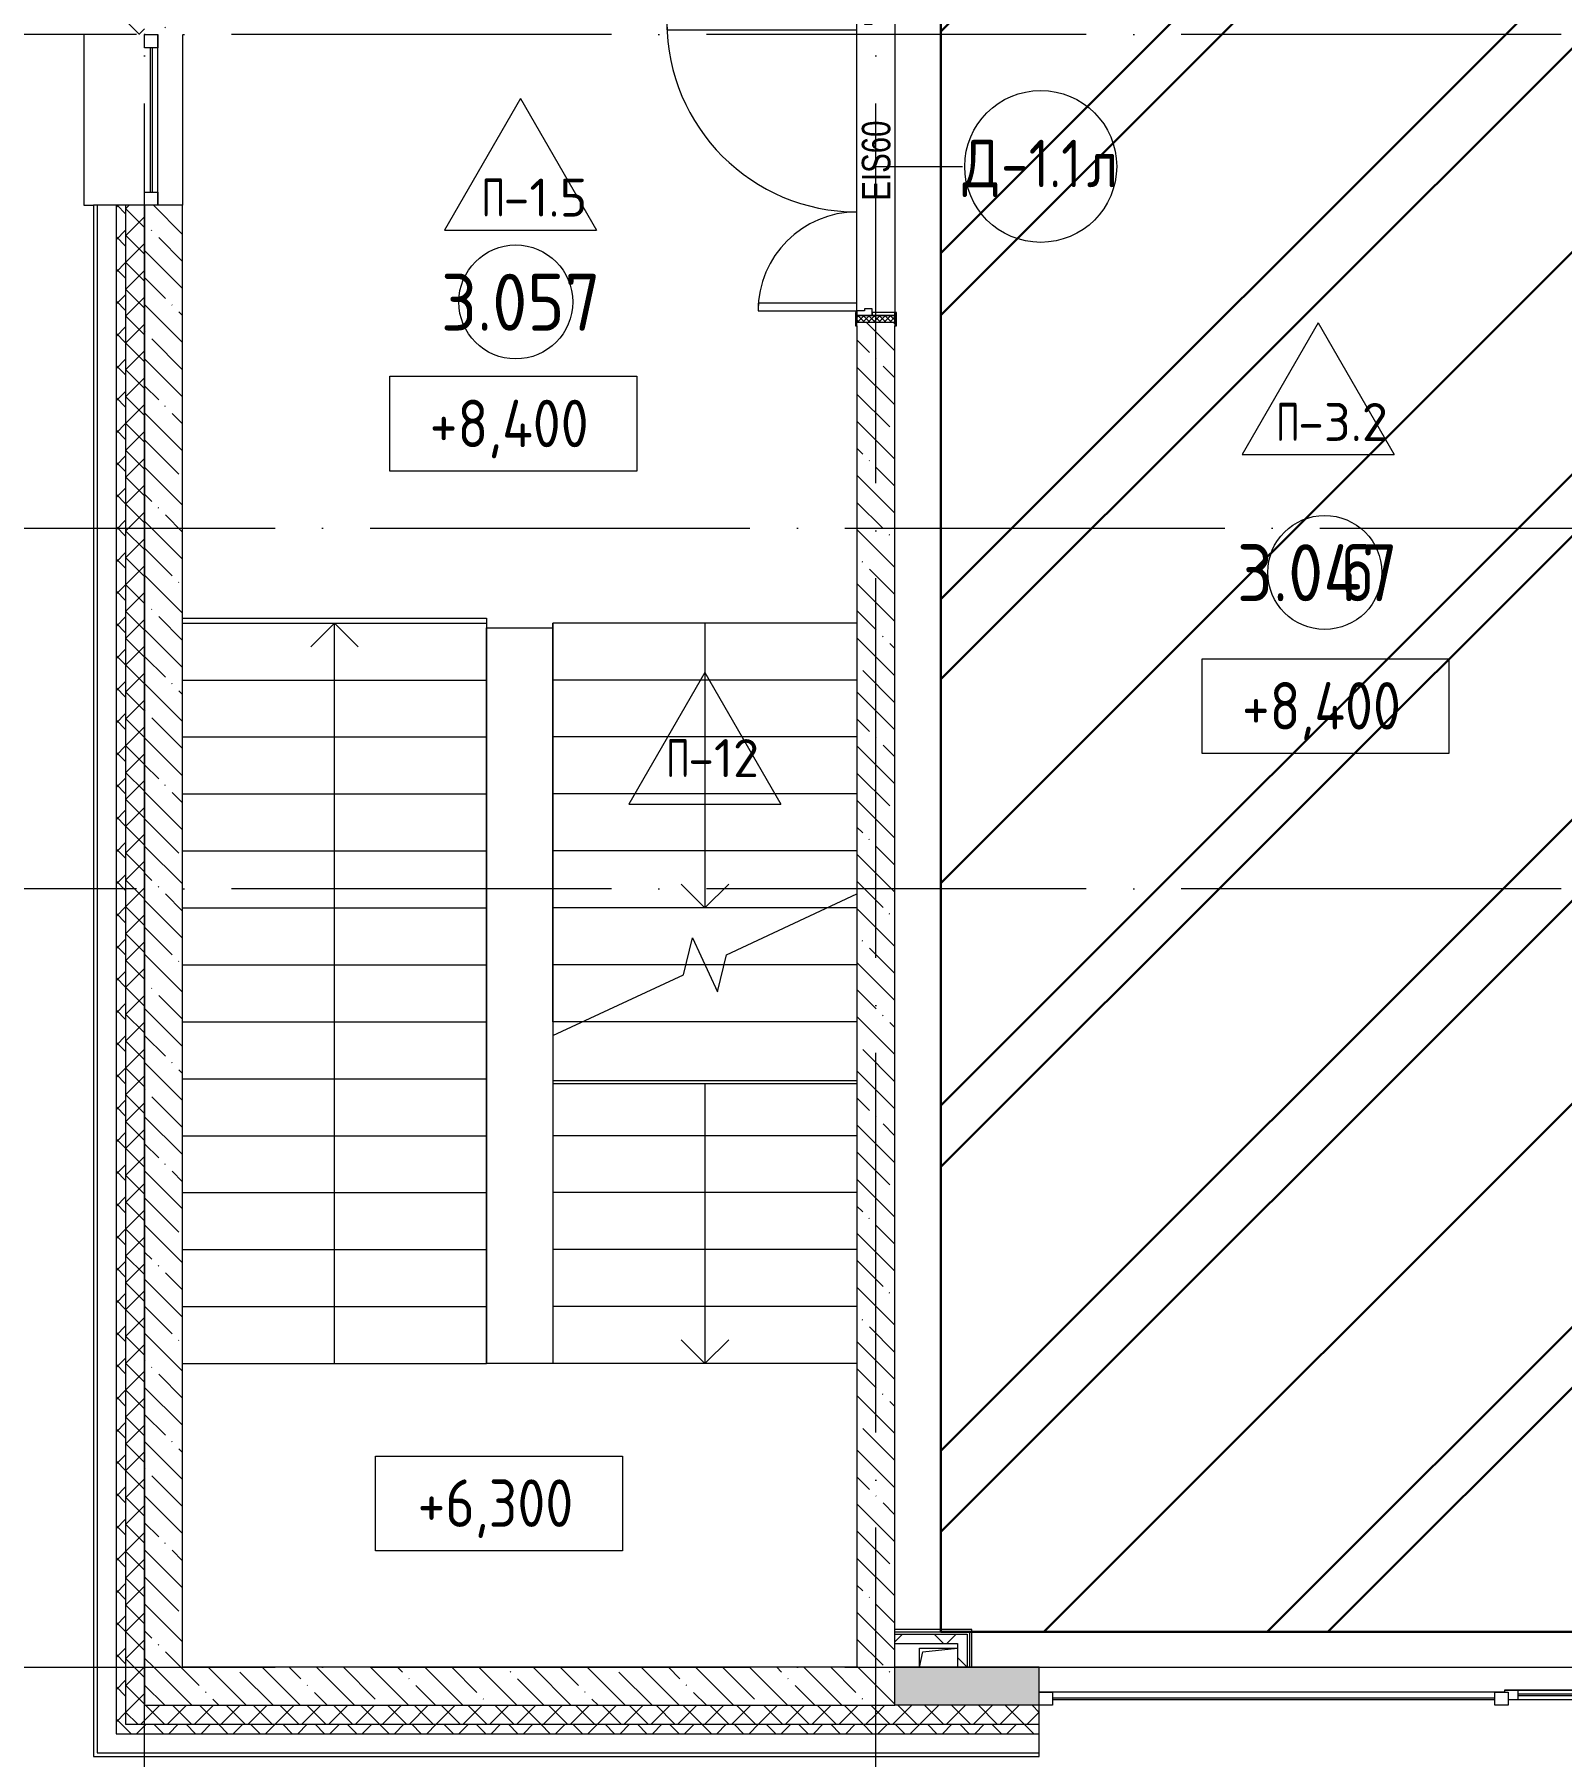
# Model space of a CAD drawing. Header units: millimetres. Extents: x -68946 to 690821, y -552984 to 293768.
# Drawn here: x 163973 to 172013, y -259001 to -249931 of the extents above; entities that cross this region are included whole.
import ezdxf

# ---------------------------------------------------------------- set-up
doc = ezdxf.new("R2010")
doc.units = ezdxf.units.MM
doc.linetypes.add('ADSK_Линия сетки', pattern=[2500, 2000, -250, 0, -250])
for name, color, linetype, lineweight in [('1.2) Стяжка 6 вып.', 30, 'Continuous', 30), ('1.3) Звуко-изол           6 вып.', 90, 'Continuous', 30), ('1.4) Стяжка 6 вып.', 30, 'Continuous', 30), ('A-____-NOTE-TEXT', 250, 'Continuous', 9), ('A-AREA-____-IDEN', 250, 'Continuous', 9), ('A-DETL-GENF-OTLN', 250, 'Continuous', 5), ('A-DOOR-____-IDEN', 250, 'Continuous', 9), ('A-DOOR-____-MCUT', 250, 'Continuous', 5), ('A-DOOR-____-OTLN', 250, 'Continuous', 5), ('A-DOOR-FRAM-MCUT', 250, 'Continuous', 5), ('A-DOOR-FRAM-OTLN', 250, 'Continuous', 5), ('A-FLOR-____-IDEN', 250, 'Continuous', 9), ('A-FLOR-____-OTLN', 250, 'Continuous', 9), ('A-GLAZ-____-MCUT', 250, 'Continuous', 9), ('A-GLAZ-____-OTLN', 250, 'Continuous', 5), ('A-ROOF-___-IDEN', 250, 'Continuous', 9), ('A-ROOF-____-MCUT', 250, 'Continuous', 9), ('A-ROOF-____-OTLN', 250, 'Continuous', 5), ('A-ROOF-FNSH-MCUT', 250, 'Continuous', 9), ('A-WALL-____-MCUT', 250, 'Continuous', 13), ('A-WALL-____-PATT', 250, 'Continuous', 13), ('A-WALL-FNSH-MCUT', 250, 'Continuous', 13), ('G-____-____-DIMS', 250, 'Continuous', 9), ('I-WALL-____-OTLN', 250, 'Continuous', 9), ('S-GRID-____-OTLN', 250, 'Continuous', 9), ('S-STRS-____-MBND', 250, 'Continuous', 5), ('S-STRS-____-OTLN', 250, 'Continuous', 5)]:
    doc.layers.add(name, color=color, linetype=linetype, lineweight=lineweight)
doc.styles.add('Arial Narrow', font='ARIALN.TTF', dxfattribs={"width": 0.9, "height": 150})
doc.styles.add('GOST Common_1', font='', dxfattribs={"width": 0.9, "height": 250})
doc.styles.add('ISOCPEUR_1', font='isocpeur.ttf', dxfattribs={"width": 0.9, "height": 250})
doc.styles.add('ISOCPEUR_2', font='isocpeur.ttf', dxfattribs={"height": 160})
doc.styles.get('GOST Common_1').set_extended_font_data('GOST Common')
pattern_1 = [(135, (28052.9, -258555.93), (-84.85281, -84.85281), []), (225, (28052.9, -258555.93), (84.85281, -84.85281), [])]
pattern_2 = [(45, (28052.91, -258555.93), (-70.71068, 70.71068), []), (135, (28052.91, -258555.93), (-70.71068, -70.71068), [])]
pattern_3 = [(135, (28052.9, -258555.93), (-142.5612, -142.5612), []), (135, (28195.47, -258555.93), (-142.5612, -142.5612), [252.016, -50.403, 3.353, -47.05])]
pattern_4 = [(45, (28052.9, -258555.93), (-141.42136, 141.42136), []), (135, (28052.9, -258555.93), (-141.42136, -141.42136), [])]

# ---------------------------------------------------------------- blocks, each defined once
blk = doc.blocks.new('Дверь_СКБ_2Ст_Внутренняя - Д-1_1л_1640x2100h_Лестничная клетка-41797515-АР1_Маркировочный план 3 этажа секция 2_3')
at = {"layer": 'A-DOOR-____-OTLN'}
h = blk.add_hatch(dxfattribs=at)
h.set_pattern_fill('FP_122', color=256, style=0, pattern_type=2)
h.set_pattern_definition([(135, (1491.41, 164.685), (-14.14214, -14.14214), []), (225, (1491.41, 164.685), (14.14214, -14.14214), [])])
h.paths.add_polyline_path([(797.5, -100), (832.5, -100), (832.5, 100), (797.5, 100)])
at = {"layer": 'A-DOOR-FRAM-OTLN'}
h = blk.add_hatch(dxfattribs=at)
h.set_pattern_fill('FP_123', color=256, style=0, pattern_type=2)
h.set_pattern_definition([(45, (-631.384, 164.685), (-14.1421, 14.1421), []), (135, (-631.384, 164.685), (-14.1421, -14.1421), [])])
h.paths.add_polyline_path([(-807.5, -100), (-772.5, -100), (-772.5, 100), (-807.5, 100)])
at = {"layer": 'A-DOOR-____-MCUT'}
for p, q in [((772.5, 1100), (732.5, 1100)), ((732.5, 1100), (732.5, 100)), ((772.5, 100), (772.5, 1100)), ((-747.5, 620), (-747.5, 100)), ((-707.5, 620), (-747.5, 620)), ((-707.5, 100), (-707.5, 620)), ((-747.5, 100), (-707.5, 100)), ((732.5, 100), (772.5, 100))]:
    blk.add_line(p, q, dxfattribs=at)
at = {"layer": 'A-DOOR-____-OTLN'}
for centre, radius, start, end in [((772.5, 100), 1000, 90, 180), ((-747.5, 100), 520, 0, 90)]:
    blk.add_arc(centre, radius, start, end, dxfattribs=at)
at = {"layer": 'A-DOOR-FRAM-MCUT'}
for p, q in [((-757.5, 108), (-827.5, 108)), ((-827.5, 108), (-827.5, 100)), ((-827.5, 100), (-757.5, 100)), ((-772.5, 100), (-807.5, 100)), ((-807.5, 100), (-807.5, -100)), ((-747.5, 100), (-772.5, 100)), ((-772.5, 100), (-772.5, 20)), ((-772.5, -100), (-772.5, 100)), ((-757.5, 100), (-772.5, 100)), ((-772.5, 100), (-772.5, 99)), ((-772.5, 99), (-757.5, 99)), ((-757.5, 100), (-757.5, 108)), ((-757.5, 99), (-757.5, 100)), ((-747.5, 60), (-747.5, 100)), ((772.5, 100), (772.5, 60)), ((797.5, 100), (772.5, 100)), ((852.5, 108), (782.5, 108)), ((782.5, 108), (782.5, 100)), ((797.5, 100), (782.5, 100)), ((782.5, 100), (782.5, 99)), ((782.5, 100), (852.5, 100)), ((782.5, 99), (797.5, 99)), ((797.5, 20), (797.5, 100)), ((832.5, 100), (797.5, 100)), ((797.5, 100), (797.5, -100)), ((797.5, 99), (797.5, 100)), ((832.5, -100), (832.5, 100)), ((852.5, 100), (852.5, 108)), ((-772.5, 20), (-737.5, 20)), ((-757.5, 20), (-772.5, 20)), ((-772.5, 20), (-772.5, -100)), ((-757.5, -100), (-757.5, 20)), ((-737.5, 60), (-747.5, 60)), ((-737.5, 20), (-737.5, 60)), ((772.5, 60), (762.5, 60)), ((762.5, 60), (762.5, 20)), ((762.5, 20), (797.5, 20)), ((797.5, 20), (782.5, 20)), ((782.5, 20), (782.5, -100)), ((797.5, -100), (797.5, 20)), ((-757.5, -100), (-827.5, -100)), ((-827.5, -100), (-827.5, -108)), ((-827.5, -108), (-757.5, -108)), ((-807.5, -100), (-772.5, -100)), ((-772.5, -100), (-757.5, -100)), ((-757.5, -108), (-757.5, -100)), ((782.5, -100), (797.5, -100)), ((852.5, -100), (782.5, -100)), ((782.5, -100), (782.5, -108)), ((782.5, -108), (852.5, -108)), ((797.5, -100), (832.5, -100)), ((852.5, -108), (852.5, -100))]:
    blk.add_line(p, q, dxfattribs=at)
blk = doc.blocks.new('Окно_СКБ_2Ст1 - Окно_СКБ_2Ст 3300_ОК2л-29018870-АР1_Маркировочный план 3 этажа секция 2_3')
at = {"layer": 'A-GLAZ-____-MCUT'}
for p, q in [((-1650, -195), (-1650, -125)), ((-1650, -125), (-1580, -125)), ((-1580, -125), (-1580, -195)), ((-820, -155), (-1580, -155)), ((-1580, -155), (-1580, -195)), ((-1530, -205), (-1530, -155)), ((-870, -205), (-870, -155)), ((-820, -195), (-820, -125)), ((-820, -125), (-750, -125)), ((-820, -195), (-820, -155)), ((-750, -125), (-750, -195)), ((1580, -195), (1580, -125)), ((1580, -125), (1650, -125)), ((1650, -125), (1650, -195)), ((-1580, -195), (-1650, -195)), ((-1580, -195), (-1600, -195)), ((-1600, -195), (-1600, -205)), ((-1600, -205), (-800, -205)), ((-800, -205), (-1600, -205)), ((-750, -195), (-820, -195)), ((-800, -195), (-820, -195)), ((-800, -205), (-800, -195)), ((1650, -195), (1580, -195))]:
    blk.add_line(p, q, dxfattribs=at)
at = {"layer": 'A-GLAZ-____-MCUT', "lineweight": 5}
for p, q in [((-1530, -175), (-870, -175)), ((1580, -155), (-750, -155)), ((1580, -165), (-750, -165)), ((-870, -185), (-1530, -185))]:
    blk.add_line(p, q, dxfattribs=at)
at = {"layer": 'A-GLAZ-____-OTLN'}
for p, q in [((-1650, -195), (-1600, -195)), ((-800, -195), (1650, -195))]:
    blk.add_line(p, q, dxfattribs=at)
blk = doc.blocks.new('Окно_СКБ_1Ст1 - 120_Окно_СКБ_1Ст_900_ОК4_EI30-35456439-АР1_Маркировочный план 3 этажа секция 2_3')
at = {"layer": 'A-GLAZ-____-MCUT'}
for p, q in [((-450, -195), (-450, -125)), ((-450, -125), (-380, -125)), ((-380, -125), (-380, -195)), ((380, -195), (380, -125)), ((380, -125), (450, -125)), ((450, -125), (450, -195)), ((-380, -195), (-450, -195)), ((450, -195), (380, -195))]:
    blk.add_line(p, q, dxfattribs=at)
at = {"layer": 'A-GLAZ-____-MCUT', "lineweight": 5}
for p, q in [((380, -155), (-380, -155)), ((380, -165), (-380, -165))]:
    blk.add_line(p, q, dxfattribs=at)
at = {"layer": 'A-GLAZ-____-OTLN'}
blk.add_line((-450, -195), (450, -195), dxfattribs=at)
blk = doc.blocks.new('WNW_Отлив1 - Отлив_металлический 2-28596055-АР1_Маркировочный план 3 этажа секция 2_3')
at = {"layer": 'A-GLAZ-____-OTLN'}
for p, q in [((450, 320), (-450, 320)), ((-450, 320), (-450, 270)), ((450, 270), (450, 320))]:
    blk.add_line(p, q, dxfattribs=at)
blk = doc.blocks.new('_Wn_-As_OpeningMEP_floor__Rectangular - _Wn_-As_OpeningMEP_floor__Rectangular-35307840-АР1_Маркировочный план 3 этажа секция 2_3')
at = {"layer": 'A-DETL-GENF-OTLN', "lineweight": 5}
for p, q in [((-82.3, 82.3), (100, 100)), ((-100, 0), (-82.3, 82.3))]:
    blk.add_line(p, q, dxfattribs=at)
blk = doc.blocks.new('AAR_СКБ_Марка_Помещения_мал - Номер-28977439-АР1_Маркировочный план 3 этажа секция 2_3')
at = {"layer": 'A-AREA-____-IDEN'}
blk.add_circle((-0.028, 0), 3, dxfattribs=at)
blk = doc.blocks.new('AAR_СКБ_Марка_Перекрытия - Марка пола-17325028-АР1_Маркировочный план 3 этажа секция 2_3')
at = {"layer": 'A-FLOR-____-IDEN'}
for p, q in [((0, 6.932), (-4.002, 0)), ((0, 6.932), (4.002, 0)), ((-4.002, 0), (4.002, 0))]:
    blk.add_line(p, q, dxfattribs=at)
blk = doc.blocks.new('Высотные отметки - Рамка-32693647-АР1_Маркировочный план 3 этажа секция 2_3')
at = {"layer": 'A-____-NOTE-TEXT'}
for p, q in [((-6.5, 0), (-6.5, 5)), ((-6.5, 5), (6.5, 5)), ((6.5, 5), (6.5, 0)), ((6.5, 0), (-6.5, 0))]:
    blk.add_line(p, q, dxfattribs=at)
blk = doc.blocks.new('ADSK_Марка_отделка-ступеней - Типоразмер_ADSK_Марка-39154903-АР1_Маркировочный план 3 этажа секция 2_3')
at = {"layer": 'A-ROOF-___-IDEN'}
for p, q in [((0, 6.225), (-4.002, -0.707)), ((0, 6.225), (4.002, -0.707)), ((-4.002, -0.707), (4.002, -0.707))]:
    blk.add_line(p, q, dxfattribs=at)
blk = doc.blocks.new('ADSK_Марка_Дверь - Типоразмер_ADSK_Марка-30565456-АР1_Маркировочный план 3 этажа секция 2_3')
at = {"layer": 'A-DOOR-____-IDEN'}
blk.add_circle((0, 0), 4, dxfattribs=at)

msp = doc.modelspace()

# ---------------------------------------------------------------- hatches: boundary and pattern name
at = {"layer": '1.2) Стяжка 6 вып.', "lineweight": 30}
h = msp.add_hatch(dxfattribs=at)
h.set_pattern_fill('ANSI31', color=256, scale=333)
h.paths.add_polyline_path([(168744.8482, -232848.7237), (165003.6855, -232848.7237), (165003.6855, -230577.8929), (168744.8482, -230577.8929), (168744.8482, -224829.3261), (164833.2162, -224829.3261), (164833.2162, -221125.1731), (168744.8482, -221125.1731), (168744.8482, -213028.6273), (164947.8838, -213028.6273), (164947.8838, -210186.4206), (168744.8482, -210186.4206), (168744.8482, -199980.9286), (172833.1936, -199980.9286), (172833.1936, -258343.4286), (168744.8482, -258343.4286), (168744.8482, -248036.2565), (164977.9057, -248036.2565), (164977.9057, -245910.0791), (168744.8482, -245910.0791)])
at = {"layer": '1.3) Звуко-изол           6 вып.', "lineweight": 30}
h = msp.add_hatch(dxfattribs=at)
h.set_pattern_fill('ANSI31', color=256, scale=500)
h.paths.add_polyline_path([(168744.8482, -232848.7237), (165003.6855, -232848.7237), (165003.6855, -230577.8929), (168744.8482, -230577.8929), (168744.8482, -224829.3261), (164833.2162, -224829.3261), (164833.2162, -221125.1731), (168744.8482, -221125.1731), (168744.8482, -213028.6273), (164947.8838, -213028.6273), (164947.8838, -210186.4206), (168744.8482, -210186.4206), (168744.8482, -199980.9286), (172833.1936, -199980.9286), (172833.1936, -258343.4286), (168744.8482, -258343.4286), (168744.8482, -248036.2565), (164977.9057, -248036.2565), (164977.9057, -245910.0791), (168744.8482, -245910.0791)])
at = {"layer": '1.4) Стяжка 6 вып.', "lineweight": 30}
h = msp.add_hatch(dxfattribs=at)
h.set_pattern_fill('ANSI32', color=256, scale=333)
h.paths.add_polyline_path([(168744.8482, -232848.7237), (165003.6855, -232848.7237), (165003.6855, -230577.8929), (168744.8482, -230577.8929), (168744.8482, -224829.3261), (164833.2162, -224829.3261), (164833.2162, -221125.1731), (168744.8482, -221125.1731), (168744.8482, -213028.6273), (164947.8838, -213028.6273), (164947.8838, -210186.4206), (168744.8482, -210186.4206), (168744.8482, -199980.9286), (172833.1936, -199980.9286), (172833.1936, -258343.4286), (168744.8482, -258343.4286), (168744.8482, -248036.2565), (164977.9057, -248036.2565), (164977.9057, -245910.0791), (168744.8482, -245910.0791)])
at = {"layer": 'A-WALL-____-PATT', "lineweight": 15}
h = msp.add_hatch(dxfattribs=at)
h.set_pattern_fill('FP_19', color=256, style=0, pattern_type=2)
h.set_pattern_definition(pattern_3)
h.paths.add_polyline_path([(168302.9057, -258730.9286), (168502.9057, -258730.9286), (168502.9057, -251445.9292), (168302.9057, -251445.9292), (168302.9057, -258704.5955)])
h.paths.add_polyline_path([(168302.9057, -249805.9292), (168502.9057, -249805.9292), (168502.9057, -248130.928), (168302.9057, -248130.928), (168302.9057, -249785.9292)])
h = msp.add_hatch(dxfattribs=at)
h.set_pattern_fill('FP_19', color=256, style=0, pattern_type=2)
h.set_pattern_definition(pattern_3)
h.paths.add_polyline_path([(164752.9057, -258530.9286), (164752.9057, -250830.8689), (164552.9057, -250830.8689), (164552.9057, -258530.9286)])
h.paths.add_polyline_path([(164728.2838, -249930.8689), (164752.9057, -249930.8689), (164752.9057, -248530.9286), (164552.9057, -248530.9286), (164552.9057, -249930.8689)])
h = msp.add_hatch(dxfattribs=at)
h.set_pattern_fill('FP_48', color=256, style=0, pattern_type=2)
h.set_pattern_definition(pattern_1)
h.paths.add_polyline_path([(164402.8838, -258830.9286), (164452.8838, -258830.9286), (164452.8838, -250830.8689), (164402.8838, -250830.8689), (164402.8838, -258830.2957)])
h.paths.add_polyline_path([(164452.8838, -249930.8689), (164452.8838, -248800.9286), (164402.8838, -248800.9286), (164402.8838, -249930.8689)])
h = msp.add_hatch(dxfattribs=at)
h.set_pattern_fill('FP_49', color=256, style=0, pattern_type=2)
h.set_pattern_definition(pattern_2)
h.paths.add_polyline_path([(164452.8838, -258730.9286), (164552.8838, -258730.9286), (164552.8838, -250830.8689), (164452.8838, -250830.8689), (164452.8838, -258530.9286)])
h.paths.add_polyline_path([(164452.8838, -249930.8689), (164552.8838, -249930.8689), (164552.8838, -248800.9286), (164452.8838, -248800.9286), (164452.8838, -249305.9292)])
h = msp.add_hatch(dxfattribs=at)
h.set_pattern_fill('FP_52', color=256, style=0, pattern_type=2)
h.set_pattern_definition(pattern_4)
h.paths.add_polyline_path([(168783.0927, -258405.9286), (168882.8838, -258405.9286), (168882.8838, -258355.9286), (168502.9057, -258356.1252), (168502.9057, -258405.9286), (168626.5381, -258405.9286)])
h = msp.add_hatch(dxfattribs=at)
h.set_pattern_fill('FP_52', color=256, style=0, pattern_type=2)
h.set_pattern_definition(pattern_4)
h.paths.add_polyline_path([(168832.8838, -258530.9286), (168882.8838, -258530.9286), (168882.8838, -258405.9286), (168832.8838, -258405.9286), (168832.8838, -258430.9286)])
h = msp.add_hatch(dxfattribs=at)
h.set_pattern_fill('FP_19', color=256, style=0, pattern_type=2)
h.set_pattern_definition(pattern_3)
h.paths.add_polyline_path([(167431.4897, -258730.9286), (168302.9051, -258730.9286), (168302.9051, -258530.9286), (164552.9057, -258530.9286), (164552.9057, -258730.9286), (166079.8867, -258730.9286)])
h = msp.add_hatch(dxfattribs=at)
h.set_pattern_fill('FP_124', color=256, style=0, pattern_type=2)
h.set_pattern_definition([(50, (28052.9, -258555.93), (364.3679, -31.8783), [38.1, -419.1]), (355, (28052.9, -258555.93), (-70.48585, 382.1133), [30.48, -335.28]), (100.451, (28083.27, -258558.6), (293.885, 350.2334), [32.38, -356.18]), (46.184, (28052.9, -258454.33), (542.1585, -84.0858), [57.15, -628.65]), (96.636, (28098.1, -258461.34), (474.8049, 494.8554), [48.57, -534.27]), (351.184, (28052.9, -258454.33), (474.8102, 494.85), [45.72, -502.92]), (21, (28103.7, -258479.73), (303.22847, -204.53046), [38.1, -419.1]), (326, (28103.7, -258479.73), (123.6039, 368.376), [30.48, -335.28]), (71.451, (28128.97, -258496.77), (426.8341, 163.8427), [32.38, -356.18]), (37.5, (28052.9, -258555.93), (6.17665, 169.11015), [16.764, -314.452, 16.764, -323.596, -336.55]), (37.5, (28052.9, -258555.93), (6.17665, 169.11015), [-671.576, 16.764, -319.786]), (7.5, (28052.9, -258555.93), (133.63888, 200.3615), [16.764, -177.292, 16.764, -306.832, -128.27]), (7.5, (28052.9, -258555.93), (133.63888, 200.3615), [-517.652, 16.764, -111.506]), (327.5, (27939.62, -258555.93), (271.18182, -11.45836), [16.764, -110.236, 16.764, -379.476, -525.78]), (327.5, (27939.62, -258555.93), (271.18182, -11.45836), [-523.24, 16.764, -509.016]), (317.5, (27888.82, -258555.93), (296.2585, 50.85285), [16.764, -148.336, 16.764, -246.38, -373.38]), (317.5, (27888.82, -258555.93), (296.2585, 50.85285), [-428.244, 16.764, -356.616])])
h.paths.add_polyline_path([(173502.8838, -258730.9286), (180602.9057, -258730.9286), (180602.9057, -258530.9286), (173502.8838, -258530.9286), (173502.8838, -258543.6638)])
h.paths.add_polyline_path([(172792.8342, -258730.9286), (173102.8838, -258730.9286), (173102.8838, -258530.9286), (172562.4057, -258530.9286), (172562.4057, -258730.9286)])
h.paths.add_polyline_path([(169262.4057, -258730.9286), (169262.4057, -258530.9286), (168502.9057, -258530.9286), (168502.9057, -258730.9286), (168783.0927, -258730.9286)])
h = msp.add_hatch(dxfattribs=at)
h.set_pattern_fill('FP_49', color=256, style=0, pattern_type=2)
h.set_pattern_definition(pattern_2)
h.paths.add_polyline_path([(168302.9051, -258830.9286), (168402.8832, -258830.9286), (168402.8832, -258730.9286), (164452.8838, -258730.9286), (164452.9057, -258830.9286), (167431.4897, -258830.9286)])
h = msp.add_hatch(dxfattribs=at)
h.set_pattern_fill('FP_49', color=256, style=0, pattern_type=2)
h.set_pattern_definition(pattern_2)
h.paths.add_polyline_path([(173102.8838, -258830.9286), (173212.9057, -258830.9286), (173212.9057, -258730.9286), (172562.4057, -258730.9286), (172562.4057, -258830.9286), (172992.8342, -258830.9286)])
h.paths.add_polyline_path([(169262.4057, -258830.9286), (169262.4057, -258730.9286), (168402.8832, -258730.9286), (168402.8832, -258830.9286), (168783.0927, -258830.9286)])
h = msp.add_hatch(dxfattribs=at)
h.set_pattern_fill('FP_48', color=256, style=0, pattern_type=2)
h.set_pattern_definition(pattern_1)
h.paths.add_polyline_path([(168302.9051, -258880.9286), (168402.8832, -258880.9286), (168402.8832, -258830.9286), (164402.8838, -258830.9286), (164402.8838, -258880.9286), (167431.4897, -258880.9286)])
h = msp.add_hatch(dxfattribs=at)
h.set_pattern_fill('FP_48', color=256, style=0, pattern_type=2)
h.set_pattern_definition(pattern_1)
h.paths.add_polyline_path([(173212.9057, -258880.9286), (173212.9057, -258830.9286), (172562.4057, -258830.9286), (172562.4057, -258880.9286), (173102.8838, -258880.9286)])
h.paths.add_polyline_path([(169262.4057, -258880.9286), (169262.4057, -258830.9286), (168402.8832, -258830.9286), (168402.8832, -258880.9286), (168783.0927, -258880.9286)])

# ---------------------------------------------------------------- linework, layer by layer
at = {"layer": '1.2) Стяжка 6 вып.', "lineweight": 30}
msp.add_lwpolyline([(168744.8482, -221125.1731), (168744.8482, -213028.6273), (164947.8838, -213028.6273), (164947.8838, -210186.4206), (168744.8482, -210186.4206), (168744.8482, -199980.9286), (172833.1936, -199980.9286), (172833.1936, -258343.4286), (168744.8482, -258343.4286), (168744.8482, -248036.2565), (164977.9057, -248036.2565), (164977.9057, -245910.0791), (168744.8482, -245910.0791), (168744.8482, -232848.7237), (165003.6855, -232848.7237), (165003.6855, -230577.8929), (168744.8482, -230577.8929), (168744.8482, -224829.3261), (164833.2162, -224829.3261), (164833.2162, -221125.1731)], close=True, dxfattribs=at)
at = {"layer": 'A-DOOR-____-IDEN'}
msp.add_line((168402.9057, -250625.9292), (168859.3076, -250625.9292), dxfattribs=at)
at = {"layer": 'A-FLOR-____-OTLN', "lineweight": 5}
for p, q in [((168302.9057, -251345.9292), (168302.9057, -249905.9292)), ((164752.9057, -253030.9292), (166352.9057, -253030.9292)), ((166352.9057, -253030.9292), (166352.9057, -253055.9292)), ((166352.9057, -253055.9292), (166702.9053, -253055.9292)), ((168632.8838, -258530.9286), (168632.8838, -258430.9286)), ((168632.8838, -258430.9286), (168832.8838, -258430.9286))]:
    msp.add_line(p, q, dxfattribs=at)
at = {"layer": 'A-ROOF-____-MCUT', "color": 7, "lineweight": 13}
for p, q in [((166702.9053, -255439.9292), (166702.9053, -255455.9292)), ((166702.9053, -255439.9292), (168302.9057, -255439.9292)), ((166702.9053, -255455.9292), (168302.9057, -255455.9292))]:
    msp.add_line(p, q, dxfattribs=at)
at = {"layer": 'A-ROOF-____-OTLN'}
for p, q in [((164752.9057, -253005.9292), (166352.9057, -253005.9292)), ((166352.9057, -253005.9292), (166352.9057, -253030.9292)), ((166702.9053, -253630.9292), (166702.9053, -253030.9292)), ((168302.9057, -253030.9292), (166702.9053, -253030.9292)), ((166352.9057, -253055.9292), (166352.9057, -255130.9292)), ((164752.9057, -253330.9292), (166352.9057, -253330.9292)), ((168302.9057, -253330.9292), (166702.9053, -253330.9292)), ((164752.9057, -253630.9292), (166352.9057, -253630.9292)), ((166702.9053, -255130.9292), (166702.9053, -253630.9292)), ((168302.9057, -253630.9292), (166702.9053, -253630.9292)), ((164752.9057, -253930.9292), (166352.9057, -253930.9292)), ((168302.9057, -253930.9292), (166702.9053, -253930.9292)), ((164752.9057, -254230.9292), (166352.9057, -254230.9292)), ((168302.9057, -254230.9292), (166702.9053, -254230.9292)), ((164752.9057, -254530.9292), (166352.9057, -254530.9292)), ((168302.9057, -254530.9292), (166702.9053, -254530.9292)), ((164752.9057, -254830.9292), (166352.9057, -254830.9292)), ((168302.9057, -254830.9292), (166702.9053, -254830.9292)), ((164752.9057, -255130.9292), (166352.9057, -255130.9292)), ((166352.9057, -255130.9292), (166352.9057, -256930.9292)), ((164752.9057, -255430.9292), (166352.9057, -255430.9292)), ((164752.9057, -255730.9292), (166352.9057, -255730.9292)), ((164752.9057, -256030.9292), (166352.9057, -256030.9292)), ((164752.9057, -256330.9292), (166352.9057, -256330.9292)), ((164752.9057, -256630.9292), (166352.9057, -256630.9292)), ((164752.9057, -256930.9292), (166352.9057, -256930.9292))]:
    msp.add_line(p, q, dxfattribs=at)
at = {"layer": 'A-ROOF-FNSH-MCUT', "color": 10, "lineweight": 5}
for p, q in [((166702.9053, -255130.9292), (166702.9053, -255439.9292)), ((168302.9057, -255130.9292), (166702.9053, -255130.9292))]:
    msp.add_line(p, q, dxfattribs=at)
at = {"layer": 'A-WALL-____-MCUT', "color": 10, "lineweight": 15}
for p, q in [((164402.8838, -250830.8689), (164302.8838, -250830.8689)), ((164552.8838, -250830.8689), (164452.8838, -250830.8689)), ((164552.8838, -258730.9286), (164552.8838, -258530.9286)), ((164552.9057, -258730.9286), (164552.8838, -258730.9286)), ((169262.4057, -258830.9286), (169262.4057, -258730.9286)), ((169262.4057, -258980.9286), (169262.4057, -258880.9286))]:
    msp.add_line(p, q, dxfattribs=at)
at = {"layer": 'A-WALL-____-MCUT', "lineweight": 15}
for p, q in [((164302.8838, -250830.8689), (164302.8838, -258980.9286)), ((168502.9057, -258343.4286), (168895.3838, -258343.4286)), ((168895.3838, -258343.4286), (168895.3838, -258530.9286)), ((168502.9057, -258730.9286), (168502.9057, -258530.9286)), ((164302.8838, -258980.9286), (169262.4057, -258980.9286))]:
    msp.add_line(p, q, dxfattribs=at)
at = {"layer": 'A-WALL-____-MCUT', "color": 7, "lineweight": 15}
for p, q in [((164452.8838, -250830.8689), (164402.8838, -250830.8689)), ((164402.8838, -250830.8689), (164402.8838, -258880.9286)), ((164452.8838, -250830.8689), (164452.8838, -258830.9286)), ((164552.8838, -258530.9286), (164552.8838, -250830.8689)), ((168502.9057, -258355.9286), (168882.8838, -258355.9286)), ((168882.8838, -258355.9286), (168882.8838, -258530.9286)), ((168502.9057, -258405.9286), (168832.8838, -258405.9286)), ((168832.8838, -258405.9286), (168832.8838, -258530.9286)), ((169262.4057, -258530.9286), (168502.9057, -258530.9286)), ((168832.8838, -258530.9286), (168882.8838, -258530.9286)), ((169262.4057, -258730.9286), (169262.4057, -258530.9286)), ((169262.4057, -258730.9286), (168502.9057, -258730.9286)), ((164452.8838, -258830.9286), (169262.4057, -258830.9286)), ((169262.4057, -258880.9286), (169262.4057, -258830.9286)), ((164402.8838, -258880.9286), (169262.4057, -258880.9286))]:
    msp.add_line(p, q, dxfattribs=at)
at = {"layer": 'A-WALL-____-MCUT', "color": 250, "lineweight": 15}
for p, q in [((164752.9057, -250830.8689), (164552.9057, -250830.8689)), ((164552.9057, -250830.8689), (164552.9057, -258730.9286)), ((164752.9057, -258530.9286), (164752.9057, -250830.8689)), ((168302.9057, -251465.9292), (168302.9057, -258530.9286)), ((168502.9057, -258530.9286), (168502.9057, -251465.9292)), ((168302.9057, -258530.9286), (164752.9057, -258530.9286)), ((164552.9057, -258730.9286), (168502.9057, -258730.9286))]:
    msp.add_line(p, q, dxfattribs=at)
at = {"layer": 'A-WALL-FNSH-MCUT', "lineweight": 15}
for p, q in [((164302.8838, -250830.8689), (164282.8838, -250830.8689)), ((164282.8838, -250830.8689), (164282.8838, -259000.9286)), ((168907.8838, -258330.9286), (168502.9057, -258330.9286)), ((168907.8838, -258530.9286), (168907.8838, -258330.9286)), ((168882.8838, -258530.9286), (168907.8838, -258530.9286)), ((164282.8838, -259000.9286), (169262.4057, -259000.9286)), ((169262.4057, -259000.9286), (169262.4057, -258980.9286))]:
    msp.add_line(p, q, dxfattribs=at)
at = {"layer": 'I-WALL-____-OTLN', "lineweight": 15}
for p, q in [((168502.9057, -249855.9292), (168502.9057, -251395.9292)), ((164752.9057, -249930.8689), (164752.9057, -250830.8689)), ((169262.4057, -258530.9286), (172562.4057, -258530.9286))]:
    msp.add_line(p, q, dxfattribs=at)
at = {"layer": 'S-GRID-____-OTLN', "linetype": 'ADSK_Линия сетки'}
for p, q in [((164552.9057, -262294.7685), (164552.9057, -197353.9241)), ((168402.9057, -262294.7685), (168402.9057, -197353.9241)), ((184510.8783, -249930.9286), (127372.9057, -249930.9286)), ((93236.8325, -252530.9286), (181748.3453, -252530.9286)), ((184510.8783, -254430.9286), (127372.9057, -254430.9286)), ((93236.8325, -258530.9286), (184510.8783, -258530.9286))]:
    msp.add_line(p, q, dxfattribs=at)
at = {"layer": 'S-STRS-____-MBND'}
for p, q in [((167616.1827, -254778.1019), (168302.8832, -254457.8882)), ((167389.6058, -254883.7565), (167436.8601, -254689.3186)), ((167436.8601, -254689.3186), (167568.9283, -254972.5398)), ((167568.9283, -254972.5398), (167616.1827, -254778.1019)), ((166702.9053, -255203.9702), (167389.6058, -254883.7565))]:
    msp.add_line(p, q, dxfattribs=at)
at = {"layer": 'S-STRS-____-OTLN', "lineweight": 9}
for p, q in [((165552.9057, -253030.9292), (165427.9057, -253155.9292)), ((165552.9057, -253330.9292), (165552.9057, -253030.9292)), ((165552.9057, -253030.9292), (165677.9057, -253155.9292)), ((167502.8942, -253030.9292), (167502.8942, -253330.9292)), ((165552.9057, -253630.9292), (165552.9057, -253330.9292)), ((167502.8942, -253330.9292), (167502.8942, -253630.9292)), ((165552.9057, -253930.9292), (165552.9057, -253630.9292)), ((167502.8942, -253630.9292), (167502.8942, -253930.9292)), ((165552.9057, -254230.9292), (165552.9057, -253930.9292)), ((167502.8942, -253930.9292), (167502.8942, -254230.9292)), ((165552.9057, -254530.9292), (165552.9057, -254230.9292)), ((167502.8942, -254230.9292), (167502.8942, -254530.9292)), ((167502.8942, -254530.9292), (167377.8942, -254405.9292)), ((167502.8942, -254530.9292), (167627.8942, -254405.9292)), ((165552.9057, -254830.9292), (165552.9057, -254530.9292)), ((165552.9057, -255130.9292), (165552.9057, -254830.9292)), ((165552.9057, -255430.9292), (165552.9057, -255130.9292)), ((165552.9057, -255730.9292), (165552.9057, -255430.9292)), ((167502.9051, -255455.9292), (167502.9051, -255730.9292)), ((165552.9057, -256030.9292), (165552.9057, -255730.9292)), ((167502.9051, -255730.9292), (167502.9051, -256030.9292)), ((165552.9057, -256330.9292), (165552.9057, -256030.9292)), ((167502.9051, -256030.9292), (167502.9051, -256330.9292)), ((165552.9057, -256630.9292), (165552.9057, -256330.9292)), ((167502.9051, -256330.9292), (167502.9051, -256630.9292)), ((165552.9057, -256930.9292), (165552.9057, -256630.9292)), ((167502.9051, -256630.9292), (167502.9051, -256930.9292)), ((167502.9051, -256930.9292), (167377.9051, -256805.9292)), ((167502.9051, -256930.9292), (167627.9051, -256805.9292))]:
    msp.add_line(p, q, dxfattribs=at)
at = {"layer": 'S-STRS-____-OTLN'}
for p, q in [((168302.8832, -253030.9292), (166702.9053, -253030.9292)), ((166702.9053, -253030.9292), (166702.9053, -253330.9292)), ((168302.8832, -253030.9292), (166702.9053, -253030.9292)), ((166352.9057, -253330.9292), (166352.9057, -253055.9292)), ((164752.9057, -253330.9292), (166352.9057, -253330.9292)), ((164752.9057, -253330.9292), (166352.9057, -253330.9292)), ((166352.9057, -253630.9292), (166352.9057, -253330.9292)), ((166702.9053, -253330.9292), (166702.9053, -253630.9292)), ((168302.8832, -253330.9292), (166702.9053, -253330.9292)), ((168302.8832, -253330.9292), (166702.9053, -253330.9292)), ((164752.9057, -253630.9292), (166352.9057, -253630.9292)), ((164752.9057, -253630.9292), (166352.9057, -253630.9292)), ((166352.9057, -253930.9292), (166352.9057, -253630.9292)), ((166702.9053, -253630.9292), (166702.9053, -253930.9292)), ((168302.8832, -253630.9292), (166702.9053, -253630.9292)), ((168302.8832, -253630.9292), (166702.9053, -253630.9292)), ((164752.9057, -253930.9292), (166352.9057, -253930.9292)), ((164752.9057, -253930.9292), (166352.9057, -253930.9292)), ((166352.9057, -254230.9292), (166352.9057, -253930.9292)), ((166702.9053, -253930.9292), (166702.9053, -254230.9292)), ((168302.8832, -253930.9292), (166702.9053, -253930.9292)), ((168302.8832, -253930.9292), (166702.9053, -253930.9292)), ((164752.9057, -254230.9292), (166352.9057, -254230.9292)), ((164752.9057, -254230.9292), (166352.9057, -254230.9292)), ((166352.9057, -254530.9292), (166352.9057, -254230.9292)), ((166702.9053, -254230.9292), (166702.9053, -254530.9292)), ((168302.8832, -254230.9292), (166702.9053, -254230.9292)), ((168302.8832, -254230.9292), (166702.9053, -254230.9292)), ((164752.9057, -254530.9292), (166352.9057, -254530.9292)), ((164752.9057, -254530.9292), (166352.9057, -254530.9292)), ((166352.9057, -254830.9292), (166352.9057, -254530.9292)), ((166702.9053, -254530.9292), (166702.9053, -254830.9292)), ((168146.2463, -254530.9292), (166702.9053, -254530.9292)), ((168146.2463, -254530.9292), (166702.9053, -254530.9292)), ((164752.9057, -254830.9292), (166352.9057, -254830.9292)), ((164752.9057, -254830.9292), (166352.9057, -254830.9292)), ((166352.9057, -255130.9292), (166352.9057, -254830.9292)), ((166702.9053, -254830.9292), (166702.9053, -255130.9292)), ((167402.4444, -254830.9292), (166702.9053, -254830.9292)), ((167402.4444, -254830.9292), (166702.9053, -254830.9292)), ((167603.3441, -254830.9292), (167502.8942, -254830.9292)), ((167603.3441, -254830.9292), (167502.8942, -254830.9292)), ((164752.9057, -255130.9292), (166352.9057, -255130.9292)), ((164752.9057, -255130.9292), (166352.9057, -255130.9292)), ((166352.9057, -255430.9292), (166352.9057, -255130.9292)), ((166702.9053, -255130.9292), (166702.9053, -255203.9702)), ((166859.5422, -255130.9292), (166702.9053, -255130.9292)), ((166859.5422, -255130.9292), (166702.9053, -255130.9292)), ((164752.9057, -255430.9292), (166352.9057, -255430.9292)), ((164752.9057, -255430.9292), (166352.9057, -255430.9292)), ((166352.9057, -255730.9292), (166352.9057, -255430.9292)), ((166702.9051, -255455.9292), (166702.9051, -255730.9292)), ((164752.9057, -255730.9292), (166352.9057, -255730.9292)), ((164752.9057, -255730.9292), (166352.9057, -255730.9292)), ((166352.9057, -256030.9292), (166352.9057, -255730.9292)), ((166702.9051, -255730.9292), (166702.9051, -256030.9292)), ((168302.9051, -255730.9292), (166702.9051, -255730.9292)), ((168302.9051, -255730.9292), (166702.9051, -255730.9292)), ((164752.9057, -256030.9292), (166352.9057, -256030.9292)), ((164752.9057, -256030.9292), (166352.9057, -256030.9292)), ((166352.9057, -256330.9292), (166352.9057, -256030.9292)), ((166702.9051, -256030.9292), (166702.9051, -256330.9292)), ((168302.9051, -256030.9292), (166702.9051, -256030.9292)), ((168302.9051, -256030.9292), (166702.9051, -256030.9292)), ((164752.9057, -256330.9292), (166352.9057, -256330.9292)), ((164752.9057, -256330.9292), (166352.9057, -256330.9292)), ((166352.9057, -256630.9292), (166352.9057, -256330.9292)), ((166702.9051, -256330.9292), (166702.9051, -256630.9292)), ((168302.9051, -256330.9292), (166702.9051, -256330.9292)), ((168302.9051, -256330.9292), (166702.9051, -256330.9292)), ((164752.9057, -256630.9292), (166352.9057, -256630.9292)), ((164752.9057, -256630.9292), (166352.9057, -256630.9292)), ((166352.9057, -256930.9292), (166352.9057, -256630.9292)), ((166702.9051, -256630.9292), (166702.9051, -256930.9292)), ((168302.9051, -256630.9292), (166702.9051, -256630.9292)), ((168302.9051, -256630.9292), (166702.9051, -256630.9292)), ((164752.9057, -256930.9292), (166352.9057, -256930.9292)), ((164752.9057, -256930.9292), (166352.9057, -256930.9292)), ((166652.9272, -256930.9292), (166352.9057, -256930.9292)), ((166702.9051, -256930.9292), (166652.9272, -256930.9292)), ((168302.9051, -256930.9292), (166702.9051, -256930.9292)), ((168302.9051, -256930.9292), (166702.9051, -256930.9292))]:
    msp.add_line(p, q, dxfattribs=at)

# ---------------------------------------------------------------- block references
at = {"layer": 'A-AREA-____-IDEN', "xscale": 99.99999999999993, "yscale": 99.99999999999993, "zscale": 99.99999999999993}
for p in [(166509.8339, -251339.8513), (170768.9968, -252764.5663)]:
    msp.add_blockref('AAR_СКБ_Марка_Помещения_мал - Номер-28977439-АР1_Маркировочный план 3 этажа секция 2_3', p, dxfattribs=at)
at = {"layer": 'A-DOOR-____-IDEN', "xscale": 99.99999999999993, "yscale": 99.99999999999993, "zscale": 99.99999999999993}
msp.add_blockref('ADSK_Марка_Дверь - Типоразмер_ADSK_Марка-30565456-АР1_Маркировочный план 3 этажа секция 2_3', (169270.615, -250625.9292), dxfattribs=at)
at = {"layer": 'A-DOOR-____-OTLN', "rotation": 89.9999999999999}
msp.add_blockref('Дверь_СКБ_2Ст_Внутренняя - Д-1_1л_1640x2100h_Лестничная клетка-41797515-АР1_Маркировочный план 3 этажа секция 2_3', (168402.9057, -250638.4292), dxfattribs=at)
at = {"layer": 'A-FLOR-____-IDEN', "xscale": 99.99999999999993, "yscale": 99.99999999999993, "zscale": 99.99999999999993}
for p in [(166532.166, -250961.5805), (170731.2039, -252143.4286)]:
    msp.add_blockref('AAR_СКБ_Марка_Перекрытия - Марка пола-17325028-АР1_Маркировочный план 3 этажа секция 2_3', p, dxfattribs=at)
at = {"layer": 'A-GLAZ-____-OTLN'}
for name, p, rotation in [('WNW_Отлив1 - Отлив_металлический 2-28596055-АР1_Маркировочный план 3 этажа секция 2_3', (164552.8838, -250380.8689), 89.99999999999993), ('Окно_СКБ_1Ст1 - 120_Окно_СКБ_1Ст_900_ОК4_EI30-35456439-АР1_Маркировочный план 3 этажа секция 2_3', (164427.8838, -250380.8689), 89.99999999999993), ('Окно_СКБ_2Ст1 - Окно_СКБ_2Ст 3300_ОК2л-29018870-АР1_Маркировочный план 3 этажа секция 2_3', (170912.4057, -258855.9286), 180)]:
    msp.add_blockref(name, p, dxfattribs=dict(at, rotation=rotation))
msp.add_blockref('_Wn_-As_OpeningMEP_floor__Rectangular - _Wn_-As_OpeningMEP_floor__Rectangular-35307840-АР1_Маркировочный план 3 этажа секция 2_3', (168732.8838, -258530.9286), dxfattribs=at)
at = {"layer": 'A-ROOF-___-IDEN', "xscale": 99.99999999999993, "yscale": 99.99999999999993, "zscale": 99.99999999999993}
msp.add_blockref('ADSK_Марка_отделка-ступеней - Типоразмер_ADSK_Марка-39154903-АР1_Маркировочный план 3 этажа секция 2_3', (167502.9055, -253913.3737), dxfattribs=at)
at = {"layer": 'G-____-____-DIMS', "xscale": 99.99999999999993, "yscale": 99.99999999999993, "zscale": 99.99999999999993}
for p in [(166493.8526, -252231.5254), (170770.1137, -253718.686), (166418.361, -257918.0118)]:
    msp.add_blockref('Высотные отметки - Рамка-32693647-АР1_Маркировочный план 3 этажа секция 2_3', p, dxfattribs=at)

# ---------------------------------------------------------------- texts
at = {"layer": 'A-AREA-____-IDEN', "char_height": 300, "attachment_point": 1, "style": 'ISOCPEUR_1'}
for s, insert, width in [('3.057', (166113.0947, -251191.1915), 654.177), ('3.047', (170303.4576, -252615.9065), 673.4175), ('\\fISOCPEUR|b0|i0|c204|p34|;\\W.8;б', (170859.0826, -252615.9065), 147.5105)]:
    msp.add_mtext(s, dxfattribs=dict(at, insert=insert, width=width))
at = {"layer": 'A-DOOR-____-IDEN', "insert": (168329.0181, -250805.9822), "char_height": 150, "width": 526.708687, "attachment_point": 1, "rotation": 90, "style": 'Arial Narrow'}
msp.add_mtext('EIS60', dxfattribs=at)
at = {"layer": 'A-DOOR-____-IDEN', "char_height": 250, "attachment_point": 1, "style": 'GOST Common_1'}
for s, insert, width in [('\\fGOST Common|b0|i0|c204|p34|;\\W.9;Д', (168859.3076, -250485.4786), 245.316375), ('-1.1', (169061.7139, -250485.4786), 548.35425), ('\\fGOST Common|b0|i0|c204|p34|;\\W.9;л', (169514.1514, -250485.4786), 194.810062)]:
    msp.add_mtext(s, dxfattribs=dict(at, insert=insert, width=width))
at = {"layer": 'A-FLOR-____-IDEN', "char_height": 200, "attachment_point": 1, "style": 'ISOCPEUR_2'}
for s, insert, width in [('\\fISOCPEUR|b0|i0|c204|p34|;\\W.7;П', (166326.9311, -250690.1947), 140.295312), ('-1.5', (166442.6863, -250690.1947), 381.60325), ('\\fISOCPEUR|b0|i0|c204|p34|;\\W.7;П', (170509.869, -251872.0428), 140.295312), ('-3.2', (170625.6242, -251872.0428), 420.885937)]:
    msp.add_mtext(s, dxfattribs=dict(at, insert=insert, width=width))
at = {"layer": 'A-ROOF-___-IDEN', "char_height": 200, "attachment_point": 1, "style": 'ISOCPEUR_2'}
for s, insert, width in [('\\fISOCPEUR|b0|i0|c204|p34|;\\W.7;П', (167298.7246, -253642.2861), 140.295312), ('-12', (167414.4798, -253642.2861), 331.096937)]:
    msp.add_mtext(s, dxfattribs=dict(at, insert=insert, width=width))
at = {"layer": 'G-____-____-DIMS', "char_height": 250, "attachment_point": 1, "line_spacing_factor": 1.022761, "style": 'GOST Common_1'}
for s, insert, width in [('+8,400', (166053.8625, -251854.8183), 1055.976244), ('+8,400', (170330.1236, -253341.9789), 1055.976244), ('+6,300', (165989.6849, -257541.3047), 1028.822569)]:
    msp.add_mtext(s, dxfattribs=dict(at, insert=insert, width=width))

doc.saveas('drawing.dxf')
